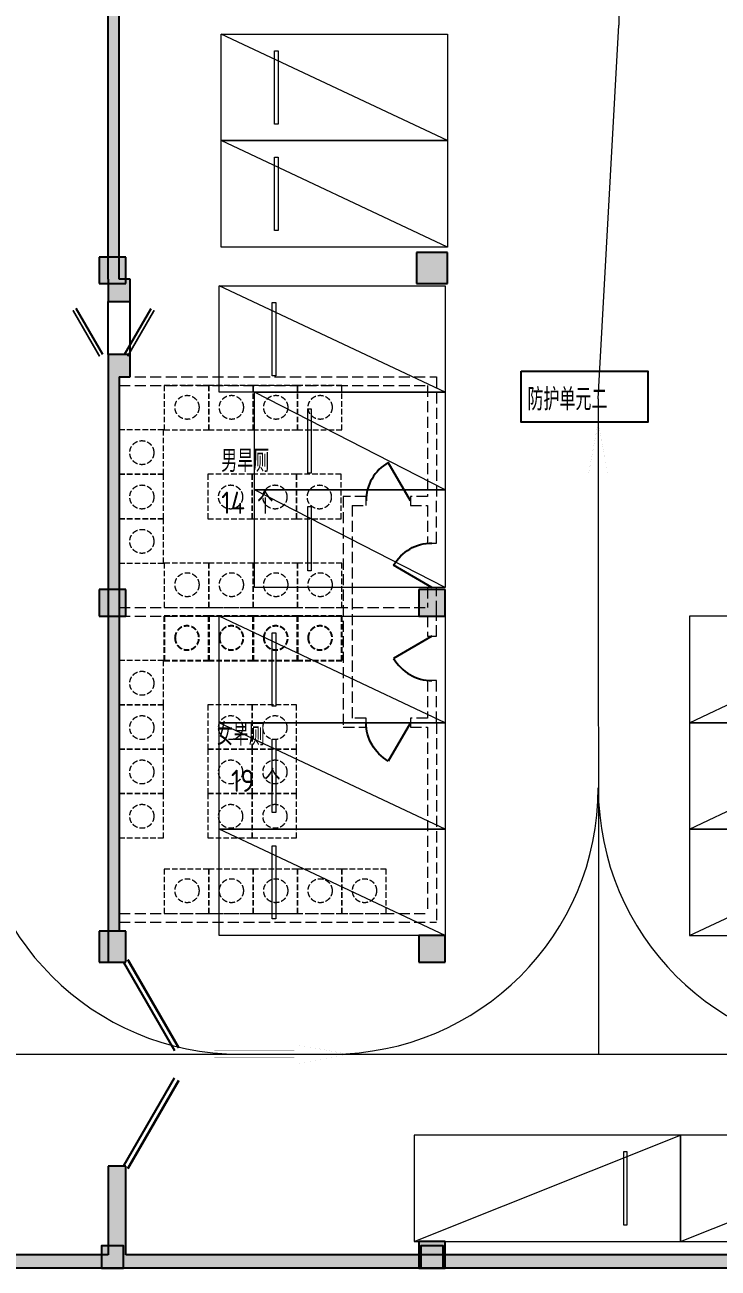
# Model space of a CAD drawing. Extents: x -70335 to 1144202, y 0 to 1100440.
# Drawn here: x 279267 to 294890, y 972357 to 1000392 of the extents above; entities that cross this region are included whole.
import ezdxf

# ---------------------------------------------------------------- set-up
doc = ezdxf.new("R2010")
doc.units = 0
doc.header["$LTSCALE"] = 1000
doc.linetypes.add('DASH', pattern=[0.35, 0.25, -0.1])
for name, color, linetype in [('2-房间名称', 7, 'Continuous'), ('3-建筑', 7, 'Continuous'), ('3-淡显', 8, 'Continuous'), ('J-战时', 6, 'Continuous'), ('PUB_HATCH', 8, 'Continuous')]:
    doc.layers.add(name, color=color, linetype=linetype)
doc.layers.add('3-深度淡显', color=252, linetype='Continuous', lineweight=0)
doc.styles.get("Standard").update_dxf_attribs({"font": 'gbenor.shx', "bigfont": 'gbcbig.shx'})

# ---------------------------------------------------------------- blocks, each defined once
blk = doc.blocks.new('_FZH')
blk.add_lwpolyline([(-0.5, -0.5), (0.5, -0.5), (0.5, 0.5), (-0.5, 0.5)], close=True)
at = {"layer": 'PUB_HATCH'}
blk.add_solid([(-0.5, -0.5), (0.5, -0.5), (-0.5, 0.5), (0.5, 0.5)], dxfattribs=at)
blk = doc.blocks.new('$DorLib2D$00000228')
at = {"color": 0}
blk.add_line((0.5, 0), (0, 0.866), dxfattribs=at)
blk.add_arc((0.5, 0), 1, 120, 180, dxfattribs=at)
blk = doc.blocks.new('$DorLib2D$00000193')
at = {"color": 0}
blk.add_line((-0.5, 0.1), (0.366, 0.6), dxfattribs=at)
at = {"color": 0, "const_width": 0.0333}
blk.add_lwpolyline([(-0.533, 0.158), (0.333, 0.658)], dxfattribs=at)
blk = doc.blocks.new('$DorLib2D$00000207')
at = {"color": 0}
for p, q in [((-0.5, 0.0313), (-0.067, 0.2813)), ((0.5, 0.0313), (0.067, 0.2813))]:
    blk.add_line(p, q, dxfattribs=at)
at = {"color": 0, "const_width": 0.0125}
for points in [[(-0.5125, 0.0529), (-0.0795, 0.3029)], [(0.5125, 0.0529), (0.0795, 0.3029)]]:
    blk.add_lwpolyline(points, dxfattribs=at)
blk = doc.blocks.new('ccce')
at = {"layer": 'J-战时', "linetype": 'DASH', "ltscale": 0.5}
blk.add_lwpolyline([(503445, 1033554), (504445, 1033554), (504445, 1032554), (503445, 1032554), (503445, 1033554)], dxfattribs=at)
blk.add_circle((503957, 1033043), 271, dxfattribs=at)

msp = doc.modelspace()

# ---------------------------------------------------------------- hatches: boundary and pattern name
at = {"layer": '3-淡显'}
for points in [[(281141.7, 994656.6), (281391.7, 994656.6), (281391.7, 1001106.6), (281308.4, 1001240), (281141.7, 1001256.6)], [(281141.7, 994656.6), (281141.7, 994156.6), (281641.7, 994156.6), (281641.7, 994656.6)], [(281641.7, 992456.6), (281641.7, 992956.6), (281141.7, 992956.6), (281141.7, 992456.6)], [(281391.7, 992456.6), (281141.7, 992456.6), (281141.7, 979956.7), (281391.7, 979956.7)], [(281141.7, 979956.7), (281141.7, 979256.6), (281541.7, 979256.6), (281541.7, 979956.7)], [(281541.7, 972656.6), (281541.7, 974656.6), (281141.7, 974656.6), (281141.7, 972656.6), (281308.4, 972556.6)], [(281308.4, 972556.6), (281141.7, 972656.6), (231691.7, 972656.6), (231691.7, 972356.6), (281241.7, 972356.6)], [(298991.7, 972356.6), (298991.7, 972656.6), (281541.7, 972656.6), (281308.4, 972556.6), (281241.7, 972356.6)]]:
    msp.add_hatch(color=256, dxfattribs=at).paths.add_polyline_path(points)
h = msp.add_hatch(color=256, dxfattribs=at)
h.dxf.hatch_style = 1
h.paths.add_polyline_path([(288791.7, 995256.6), (288091.7, 995256.6), (288091.7, 994556.6), (288791.7, 994556.6)])
h = msp.add_hatch(color=256, dxfattribs=at)
h.dxf.hatch_style = 1
h.paths.add_polyline_path([(281541.7, 995156.6), (280941.7, 995156.6), (280941.7, 994556.6), (281541.7, 994556.6)])
h = msp.add_hatch(color=256, dxfattribs=at)
h.dxf.hatch_style = 1
h.paths.add_polyline_path([(281541.7, 987656.6), (280941.7, 987656.6), (280941.7, 987056.6), (281541.7, 987056.6)])
h = msp.add_hatch(color=256, dxfattribs=at)
h.dxf.hatch_style = 1
h.paths.add_polyline_path([(288741.7, 987656.6), (288141.7, 987656.6), (288141.7, 987056.6), (288741.7, 987056.6)])
h = msp.add_hatch(color=256, dxfattribs=at)
h.dxf.hatch_style = 1
h.paths.add_polyline_path([(281541.7, 979956.7), (280941.7, 979956.7), (280941.7, 979256.7), (281541.7, 979256.7)])
h = msp.add_hatch(color=256, dxfattribs=at)
h.dxf.hatch_style = 1
h.paths.add_polyline_path([(288741.7, 979856.7), (288141.7, 979856.7), (288141.7, 979256.7), (288741.7, 979256.7)])
h = msp.add_hatch(color=256, dxfattribs=at)
h.dxf.hatch_style = 1
h.paths.add_polyline_path([(288141.7, 972956.6), (288141.7, 972356.6), (288741.7, 972356.6), (288741.7, 972956.6)])

# ---------------------------------------------------------------- linework, layer by layer
at = {"layer": '2-房间名称'}
msp.add_lwpolyline([(290450.6, 992586.3), (293307.8, 992586.3), (293307.8, 991436.2), (290450.6, 991436.2)], close=True, dxfattribs=at)
at = {"layer": '3-建筑'}
for p, q in [((281141.7, 994656.6), (281141.7, 1001256.6)), ((281391.7, 994656.6), (281391.7, 1001106.6)), ((281141.7, 994656.6), (281141.7, 994156.6)), ((281641.7, 994656.6), (281391.7, 994656.6)), ((281641.7, 994156.6), (281641.7, 994656.6)), ((281141.7, 994156.6), (281641.7, 994156.6)), ((281141.7, 992956.6), (281141.7, 994156.6)), ((281641.7, 992956.6), (281641.7, 994156.6)), ((281641.7, 992956.6), (281141.7, 992956.6)), ((281141.7, 992956.6), (281141.7, 992456.6)), ((281641.7, 992456.6), (281641.7, 992956.6)), ((281141.7, 992456.6), (281141.7, 979956.7)), ((281391.7, 992456.6), (281391.7, 979956.7)), ((281391.7, 992456.6), (281641.7, 992456.6)), ((281141.7, 979956.7), (281141.7, 979256.6)), ((281541.7, 979956.7), (281391.7, 979956.7)), ((281541.7, 979256.6), (281541.7, 979956.7)), ((281141.7, 979256.6), (281541.7, 979256.6)), ((281541.7, 974656.6), (281141.7, 974656.6)), ((281141.7, 974656.6), (281141.7, 972656.6)), ((281541.7, 972656.6), (281541.7, 974656.6)), ((281141.7, 972656.6), (231691.7, 972656.6)), ((298991.7, 972656.6), (281541.7, 972656.6)), ((281241.7, 972356.6), (231691.7, 972356.6)), ((298991.7, 972356.6), (281241.7, 972356.6))]:
    msp.add_line(p, q, dxfattribs=at)
at = {"layer": '3-淡显'}
for p, q in [((288791.7, 995256.6), (288091.7, 995256.6)), ((288091.7, 995256.6), (288091.7, 994556.6)), ((288791.7, 994556.6), (288791.7, 995256.6)), ((281541.7, 995156.6), (280941.7, 995156.6)), ((280941.7, 995156.6), (280941.7, 994556.6)), ((281541.7, 994556.6), (281541.7, 995156.6)), ((280941.7, 994556.6), (281541.7, 994556.6)), ((288091.7, 994556.6), (288791.7, 994556.6)), ((281541.7, 987656.6), (280941.7, 987656.6)), ((280941.7, 987656.6), (280941.7, 987056.6)), ((281541.7, 987056.6), (281541.7, 987656.6)), ((288741.7, 987656.6), (288141.7, 987656.6)), ((288141.7, 987656.6), (288141.7, 987056.6)), ((288741.7, 987056.6), (288741.7, 987656.6)), ((280941.7, 987056.6), (281541.7, 987056.6)), ((288141.7, 987056.6), (288741.7, 987056.6)), ((281541.7, 979956.7), (280941.7, 979956.7)), ((280941.7, 979956.7), (280941.7, 979256.7)), ((281541.7, 979256.7), (281541.7, 979956.7)), ((288741.7, 979856.7), (288141.7, 979856.7)), ((288141.7, 979856.7), (288141.7, 979256.7)), ((288741.7, 979256.7), (288741.7, 979856.7)), ((280941.7, 979256.7), (281541.7, 979256.7)), ((288141.7, 979256.7), (288741.7, 979256.7)), ((288741.7, 972956.6), (288141.7, 972956.6)), ((288141.7, 972956.6), (288141.7, 972356.6)), ((288741.7, 972356.6), (288741.7, 972956.6)), ((288141.7, 972356.6), (288741.7, 972356.6))]:
    msp.add_line(p, q, dxfattribs=at)
msp.add_lwpolyline([(339041.7, 972356.6), (229091.7, 972356.6)], dxfattribs=at)
at = {"layer": '3-深度淡显'}
for p, q in [((292188.8, 991957.5), (292655.7, 1000386.5)), ((288791.7, 997781.1), (283691.7, 1000181.1)), ((288791.7, 995381.1), (283691.7, 997781.1)), ((288741.7, 992106.6), (283641.7, 994506.6)), ((288741.7, 989906.6), (284441.7, 992106.6)), ((288741.7, 987706.6), (284441.7, 989906.6)), ((288741.7, 984656.6), (283641.7, 987056.6)), ((294241.7, 984656.6), (299341.7, 987056.6)), ((288741.7, 982256.6), (283641.7, 984656.6)), ((294241.7, 982256.6), (299341.7, 984656.6)), ((288741.7, 979856.6), (283641.7, 982256.6)), ((294241.7, 979856.6), (299341.7, 982256.6)), ((288041.7, 972956.6), (294041.7, 975356.6)), ((294041.7, 972956.6), (300041.7, 975356.6))]:
    msp.add_line(p, q, dxfattribs=at)
at = {"layer": '3-深度淡显', "linetype": 'DASH'}
for p, q in [((281391.7, 992456.6), (288541.7, 992456.6)), ((281391.7, 992456.6), (281391.7, 992256.6)), ((288541.7, 992456.6), (288541.7, 989656.6)), ((281391.7, 992256.6), (288341.7, 992256.6)), ((288341.7, 992256.6), (288341.7, 989756.6)), ((286955.9, 989756.6), (286441.7, 989756.6)), ((286441.7, 989756.6), (286441.7, 984556.6)), ((286955.9, 989556.6), (286955.9, 989756.6)), ((288341.7, 989756.6), (287955.9, 989756.6)), ((287955.9, 989756.6), (287955.9, 989556.6)), ((288541.7, 988706.6), (288541.7, 989656.6)), ((286641.7, 989556.6), (286955.9, 989556.6)), ((286641.7, 989556.6), (286641.7, 984756.6)), ((287955.9, 989556.6), (288341.7, 989556.6)), ((288341.7, 989556.6), (288341.7, 988706.6)), ((288341.7, 988706.6), (288541.7, 988706.6)), ((288541.7, 987706.6), (288341.7, 987706.6)), ((288341.7, 987706.6), (288341.7, 987256.6)), ((288541.7, 987156.6), (288541.7, 987706.6)), ((281391.7, 987256.6), (288341.7, 987256.6)), ((281391.7, 987256.6), (281391.7, 987056.6)), ((288541.7, 986606.6), (288541.7, 987156.6)), ((281391.7, 987056.6), (288341.7, 987056.6)), ((288341.7, 987056.6), (288341.7, 986606.6)), ((288341.7, 986606.6), (288541.7, 986606.6)), ((288541.7, 985606.6), (288341.7, 985606.6)), ((288341.7, 985606.6), (288341.7, 984756.6)), ((288541.7, 984656.6), (288541.7, 985606.6)), ((286955.9, 984756.6), (286641.7, 984756.6)), ((286955.9, 984556.6), (286955.9, 984756.6)), ((288341.7, 984756.6), (287955.9, 984756.6)), ((287955.9, 984756.6), (287955.9, 984556.6)), ((288541.7, 984656.6), (288541.7, 980156.6)), ((286441.7, 984556.6), (286955.9, 984556.6)), ((287955.9, 984556.6), (288341.7, 984556.6)), ((288341.7, 984556.6), (288341.7, 980356.6)), ((281391.7, 980356.6), (288341.7, 980356.6)), ((281391.7, 980356.6), (281391.7, 980156.6)), ((281391.7, 980156.6), (288541.7, 980156.6))]:
    msp.add_line(p, q, dxfattribs=at)
at = {"layer": '3-深度淡显'}
msp.add_lwpolyline([(245946.1, 1003726.7), (245942.7, 983182.6, 0.4142616), (251942.7, 977181.6), (321900, 977184.1)], format="xyb", dxfattribs=at)
for points in [[(292654.7, 1003773.2), (292655.7, 1000386.5)], [(292188.8, 991957.5), (292191.2, 977181.6)]]:
    msp.add_lwpolyline(points, dxfattribs=at)
for points in [[(283691.7, 997781.1), (283691.7, 1000181.1), (288791.7, 1000181.1), (288791.7, 997781.1)], [(284891.7, 998155.7), (284891.7, 999806.5), (284972, 999806.5), (284972, 998155.7)], [(283691.7, 995381.1), (283691.7, 997781.1), (288791.7, 997781.1), (288791.7, 995381.1)], [(284891.7, 995755.7), (284891.7, 997406.5), (284972, 997406.5), (284972, 995755.7)], [(283641.7, 992106.6), (283641.7, 994506.6), (288741.7, 994506.6), (288741.7, 992106.6)], [(284841.7, 992481.3), (284841.7, 994132), (284922, 994132), (284922, 992481.3)], [(284441.7, 989906.6), (284441.7, 992106.6), (288741.7, 992106.6), (288741.7, 989906.6)], [(285641.7, 990281.3), (285641.7, 991732), (285722, 991732), (285722, 990281.3)], [(284441.7, 987706.6), (284441.7, 989906.6), (288741.7, 989906.6), (288741.7, 987706.6)], [(285641.7, 988081.3), (285641.7, 989532), (285722, 989532), (285722, 988081.3)], [(283641.7, 984656.6), (283641.7, 987056.6), (288741.7, 987056.6), (288741.7, 984656.6)], [(299341.7, 984656.6), (299341.7, 987056.6), (294241.7, 987056.6), (294241.7, 984656.6)], [(284841.7, 985031.3), (284841.7, 986682), (284922, 986682), (284922, 985031.3)], [(283641.7, 982256.6), (283641.7, 984656.6), (288741.7, 984656.6), (288741.7, 982256.6)], [(299341.7, 982256.6), (299341.7, 984656.6), (294241.7, 984656.6), (294241.7, 982256.6)], [(284841.7, 982631.3), (284841.7, 984282), (284922, 984282), (284922, 982631.3)], [(283641.7, 979856.6), (283641.7, 982256.6), (288741.7, 982256.6), (288741.7, 979856.6)], [(299341.7, 979856.6), (299341.7, 982256.6), (294241.7, 982256.6), (294241.7, 979856.6)], [(284841.7, 980231.3), (284841.7, 981882), (284922, 981882), (284922, 980231.3)], [(294041.7, 972956.6), (294041.7, 975356.6), (288041.7, 975356.6), (288041.7, 972956.6)], [(300041.7, 972956.6), (300041.7, 975356.6), (294041.7, 975356.6), (294041.7, 972956.6)], [(292841.7, 973331.3), (292841.7, 974982), (292761.3, 974982), (292761.3, 973331.3)]]:
    msp.add_lwpolyline(points, close=True, dxfattribs=at)
at = {"layer": '3-深度淡显', "linetype": 'DASH', "ltscale": 0.5}
for points in [[(282409.3, 991256.6), (283409.3, 991256.6), (283409.3, 992256.6), (282409.3, 992256.6), (282409.3, 991256.6)], [(283409.3, 991256.6), (284409.3, 991256.6), (284409.3, 992256.6), (283409.3, 992256.6), (283409.3, 991256.6)], [(284409.3, 991256.6), (285409.3, 991256.6), (285409.3, 992256.6), (284409.3, 992256.6), (284409.3, 991256.6)], [(285409.3, 991256.6), (286409.3, 991256.6), (286409.3, 992256.6), (285409.3, 992256.6), (285409.3, 991256.6)], [(281391.7, 991256.6), (281391.7, 990256.6), (282391.7, 990256.6), (282391.7, 991256.6), (281391.7, 991256.6)], [(281391.7, 990256.6), (281391.7, 989256.6), (282391.7, 989256.6), (282391.7, 990256.6), (281391.7, 990256.6)], [(283391.7, 990256.6), (283391.7, 989256.6), (284391.7, 989256.6), (284391.7, 990256.6), (283391.7, 990256.6)], [(284391.7, 990256.6), (284391.7, 989256.6), (285391.7, 989256.6), (285391.7, 990256.6), (284391.7, 990256.6)], [(285391.7, 990256.6), (285391.7, 989256.6), (286391.7, 989256.6), (286391.7, 990256.6), (285391.7, 990256.6)], [(281391.7, 989256.6), (281391.7, 988256.6), (282391.7, 988256.6), (282391.7, 989256.6), (281391.7, 989256.6)], [(282409.3, 987256.6), (283409.3, 987256.6), (283409.3, 988256.6), (282409.3, 988256.6), (282409.3, 987256.6)], [(283409.3, 987256.6), (284409.3, 987256.6), (284409.3, 988256.6), (283409.3, 988256.6), (283409.3, 987256.6)], [(284409.3, 987256.6), (285409.3, 987256.6), (285409.3, 988256.6), (284409.3, 988256.6), (284409.3, 987256.6)], [(285409.3, 987256.6), (286409.3, 987256.6), (286409.3, 988256.6), (285409.3, 988256.6), (285409.3, 987256.6)], [(281391.7, 986056.6), (281391.7, 985056.6), (282391.7, 985056.6), (282391.7, 986056.6), (281391.7, 986056.6)], [(281391.7, 985056.6), (281391.7, 984056.6), (282391.7, 984056.6), (282391.7, 985056.6), (281391.7, 985056.6)], [(283391.7, 985056.6), (283391.7, 984056.6), (284391.7, 984056.6), (284391.7, 985056.6), (283391.7, 985056.6)], [(284391.7, 985056.6), (284391.7, 984056.6), (285391.7, 984056.6), (285391.7, 985056.6), (284391.7, 985056.6)], [(281391.7, 984056.6), (281391.7, 983056.6), (282391.7, 983056.6), (282391.7, 984056.6), (281391.7, 984056.6)], [(283391.7, 984056.6), (283391.7, 983056.6), (284391.7, 983056.6), (284391.7, 984056.6), (283391.7, 984056.6)], [(284391.7, 984056.6), (284391.7, 983056.6), (285391.7, 983056.6), (285391.7, 984056.6), (284391.7, 984056.6)], [(281391.7, 983056.6), (281391.7, 982056.6), (282391.7, 982056.6), (282391.7, 983056.6), (281391.7, 983056.6)], [(283391.7, 983056.6), (283391.7, 982056.6), (284391.7, 982056.6), (284391.7, 983056.6), (283391.7, 983056.6)], [(284391.7, 983056.6), (284391.7, 982056.6), (285391.7, 982056.6), (285391.7, 983056.6), (284391.7, 983056.6)], [(282409.3, 980356.6), (283409.3, 980356.6), (283409.3, 981356.6), (282409.3, 981356.6), (282409.3, 980356.6)], [(283409.3, 980356.6), (284409.3, 980356.6), (284409.3, 981356.6), (283409.3, 981356.6), (283409.3, 980356.6)], [(284409.3, 980356.6), (285409.3, 980356.6), (285409.3, 981356.6), (284409.3, 981356.6), (284409.3, 980356.6)], [(285409.3, 980356.6), (286409.3, 980356.6), (286409.3, 981356.6), (285409.3, 981356.6), (285409.3, 980356.6)], [(286409.3, 980356.6), (287409.3, 980356.6), (287409.3, 981356.6), (286409.3, 981356.6), (286409.3, 980356.6)]]:
    msp.add_lwpolyline(points, dxfattribs=at)
at = {"layer": '3-深度淡显', "const_width": 0.75}
for points in [[(292114.4, 988438.9), (292264.4, 988438.9), (292264.4, 990238.9), (292414.4, 990238.9), (292189.4, 991438.9), (291964.4, 990238.9), (292114.4, 990238.9), (292114.4, 988438.9)], [(283538.2, 977256.6), (283538.2, 977106.6), (285338.2, 977106.6), (285338.2, 976956.6), (286538.2, 977181.6), (285338.2, 977406.6), (285338.2, 977256.6), (283538.2, 977256.6)]]:
    msp.add_lwpolyline(points, dxfattribs=at)
at = {"layer": '3-深度淡显', "linetype": 'DASH', "ltscale": 0.5}
for centre in [(282920.8, 991767.4), (283920.8, 991767.4), (284920.8, 991767.4), (285920.8, 991767.4), (281902.5, 990745.2), (281902.5, 989745.2), (283902.5, 989745.2), (284902.5, 989745.2), (285902.5, 989745.2), (281902.5, 988745.2), (282920.8, 987767.4), (283920.8, 987767.4), (284920.8, 987767.4), (285920.8, 987767.4), (281902.5, 985545.2), (281902.5, 984545.2), (283902.5, 984545.2), (284902.5, 984545.2), (281902.5, 983545.2), (283902.5, 983545.2), (284902.5, 983545.2), (281902.5, 982545.2), (283902.5, 982545.2), (284902.5, 982545.2), (282920.8, 980867.4), (283920.8, 980867.4), (284920.8, 980867.4), (285920.8, 980867.4), (286920.8, 980867.4)]:
    msp.add_circle(centre, 270.9, dxfattribs=at)
at = {"layer": '3-深度淡显'}
for centre, start, end in [((284116.7, 983181.6), 180, 270), ((286190.3, 983184.1), 270, 0), ((298190.3, 983184.1), 180, 270)]:
    msp.add_arc(centre, 6000, start, end, dxfattribs=at)

# ---------------------------------------------------------------- block references
at = {"layer": '3-建筑'}
for name, p, xscale, yscale, zscale, rotation in [('$DorLib2D$00000193', (281140.1, 993556.6), 1200, 1200, 1200, 89.9999999999515), ('$DorLib2D$00000193', (281391.7, 993556.6), 1200, -1200, 1200, 89.9999999999515), ('$DorLib2D$00000228', (288441.7, 988206.6), 1000, -1000, 1000, 270.000000007145), ('$DorLib2D$00000228', (288441.7, 986106.6), -1000, -1000, -1000, 270.000000007145), ('$DorLib2D$00000228', (287455.9, 984656.6), 1000, -1000, 1000, 359.9999999944251), ('$DorLib2D$00000207', (281341.7, 976956.6), 4600, -4600, 4600, 89.99999999995198)]:
    msp.add_blockref(name, p, dxfattribs=dict(at, xscale=xscale, yscale=yscale, zscale=zscale, rotation=rotation))
at = {"layer": '3-建筑', "xscale": 1000, "yscale": 1000, "zscale": 1000}
msp.add_blockref('$DorLib2D$00000228', (287455.9, 989656.6), dxfattribs=at)
at = {"layer": '3-淡显', "xscale": 500, "yscale": 500, "zscale": 500}
for p in [(281241.7, 972606.6), (288441.7, 972606.6)]:
    msp.add_blockref('_FZH', p, dxfattribs=at)
at = {"layer": '3-深度淡显', "xscale": -1, "rotation": 180}
for p in [(-221036.1, 2019610.3), (-220036.1, 2019610.3), (-219036.1, 2019610.3), (-218036.1, 2019610.3)]:
    msp.add_blockref('ccce', p, dxfattribs=at)

# ---------------------------------------------------------------- texts
at = {"layer": '2-房间名称'}
for s, p in [('防护单元二', (290594.8, 991698.1)), ('男旱厕', (283692.1, 990308.7)), ('14', (283692.1, 989365.7)), ('个', (284504.6, 989365.7)), ('女旱厕', (283593.8, 984141.6)), ('19', (283912.3, 983096.5)), ('个', (284664.5, 983096.5))]:
    msp.add_text(s, height=500, dxfattribs=at).set_placement(p)

doc.saveas('drawing.dxf')
